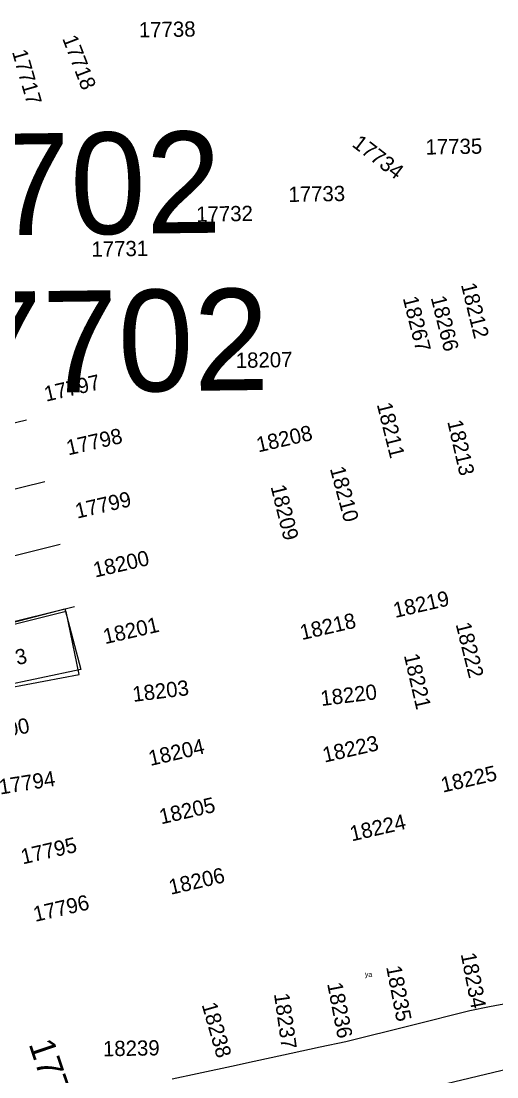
# Model space of a CAD drawing. Header units: inches. Extents: x 610851 to 630254, y 1234683 to 1264905.
# Drawn here: x 624491 to 624584.7, y 1245273.3 to 1245481.1 of the extents above; entities that cross this region are included whole.
import ezdxf
from ezdxf.enums import TextEntityAlignment as Align

# ---------------------------------------------------------------- set-up
doc = ezdxf.new("R2010")
doc.units = ezdxf.units.IN
doc.header["$MEASUREMENT"] = 0
for name, color, linetype, lineweight in [('Level 2', 7, 'Continuous', 0), ('Level 20', 7, 'Continuous', 0), ('Level 50', 7, 'Continuous', 0), ('Level 7', 7, 'Continuous', 0)]:
    doc.layers.add(name, color=color, linetype=linetype, lineweight=lineweight)
doc.styles.add('Styledgn000', font='dgn000.shx')
doc.styles.add('Styledgn032', font='dgn032.shx')

# ---------------------------------------------------------------- blocks, each defined once
blk = doc.blocks.new('AnonymousCell14')
at = {"layer": 'Level 20', "color": 2, "linetype": 'Continuous', "lineweight": 0, "flags": 128}
blk.add_lwpolyline([(246.56, 194.07), (234.92, 191.85), (231.04, 191.1), (219.54, 188.23), (206.63, 185), (201.59, 183.91), (195.9, 182.69), (187.09, 180.79), (185.04, 180.35), (177.42, 178.71), (172.5, 177.65)], dxfattribs=at)

msp = doc.modelspace()

# ---------------------------------------------------------------- linework, layer by layer
at = {"layer": 'Level 2', "color": 6, "linetype": 'Continuous', "lineweight": 0}
for p, q in [((624492.12658, 1245402.5402), (624466.73558, 1245396.2572)), ((624492.12658, 1245402.5402), (624466.73558, 1245396.2572)), ((624492.12658, 1245402.5402), (624466.73558, 1245396.2572)), ((624468.85858, 1245383.8612), (624495.69658, 1245390.4472)), ((624468.85858, 1245383.8612), (624495.69658, 1245390.4472)), ((624468.85858, 1245383.8612), (624495.69658, 1245390.4472)), ((624471.99958, 1245371.5482), (624498.74958, 1245378.0832)), ((624471.99958, 1245371.5482), (624498.74958, 1245378.0832)), ((624471.99958, 1245371.5482), (624498.74958, 1245378.0832)), ((624475.88558, 1245359.5692), (624501.53658, 1245365.8262)), ((624475.88558, 1245359.5692), (624501.53658, 1245365.8262)), ((624475.88558, 1245359.5692), (624501.53658, 1245365.8262))]:
    msp.add_line(p, q, dxfattribs=at)
at = {"layer": 'Level 2', "color": 6, "linetype": 'Continuous', "lineweight": 0, "flags": 128}
msp.add_lwpolyline([(624502.78658, 1245353.4282), (624478.54658, 1245348.3392), (624475.93858, 1245359.1902), (624499.64358, 1245365.4122), (624502.78658, 1245353.4282)], dxfattribs=at)
msp.add_lwpolyline([(624502.78658, 1245353.4282), (624478.54658, 1245348.3392), (624475.93858, 1245359.1902), (624499.64358, 1245365.4122), (624502.78658, 1245353.4282)], dxfattribs=at)
msp.add_lwpolyline([(624502.78658, 1245353.4282), (624478.54658, 1245348.3392), (624475.93858, 1245359.1902), (624499.64358, 1245365.4122), (624502.78658, 1245353.4282)], dxfattribs=at)
at = {"layer": 'Level 50', "color": 7, "linetype": 'Continuous', "lineweight": 0, "flags": 128}
msp.add_lwpolyline([(624375.04658, 1245214.0732), (624376.31358, 1245202.4372), (624192.70258, 1245033.4622), (624200.15758, 1245025.3382), (624381.39358, 1245192.5922), (624411.80658, 1245198.2252), (624539.10558, 1245263.4452), (624608.74358, 1245280.0682), (624679.76858, 1245296.4982), (624684.25658, 1245294.0032), (624693.23058, 1245273.0762), (624761.04758, 1245279.8842), (624749.35758, 1245334.0552), (624769.22158, 1245340.9692)], dxfattribs=at)
msp.add_lwpolyline([(624375.04658, 1245214.0732), (624376.31358, 1245202.4372), (624192.70258, 1245033.4622), (624200.15758, 1245025.3382), (624381.39358, 1245192.5922), (624411.80658, 1245198.2252), (624539.10558, 1245263.4452), (624608.74358, 1245280.0682), (624679.76858, 1245296.4982), (624684.25658, 1245294.0032), (624693.23058, 1245273.0762), (624761.04758, 1245279.8842), (624749.35758, 1245334.0552), (624769.22158, 1245340.9692)], dxfattribs=at)
msp.add_lwpolyline([(624375.04658, 1245214.0732), (624376.31358, 1245202.4372), (624192.70258, 1245033.4622), (624200.15758, 1245025.3382), (624381.39358, 1245192.5922), (624411.80658, 1245198.2252), (624539.10558, 1245263.4452), (624608.74358, 1245280.0682), (624679.76858, 1245296.4982), (624684.25658, 1245294.0032), (624693.23058, 1245273.0762), (624761.04758, 1245279.8842), (624749.35758, 1245334.0552), (624769.22158, 1245340.9692)], dxfattribs=at)
at = {"layer": 'Level 7', "color": 2, "linetype": 'Continuous', "lineweight": 0, "flags": 128}
msp.add_lwpolyline([(624475.71974, 1245358.79407), (624478.05529, 1245347.89142), (624502.48111, 1245352.46326), (624499.89132, 1245364.85554), (624475.71974, 1245358.79407)], dxfattribs=at)

# ---------------------------------------------------------------- block references
at = {"color": 2, "linetype": 'Continuous', "lineweight": 0}
msp.add_blockref('AnonymousCell14', (624348.29358, 1245095.1642), dxfattribs=at)

# ---------------------------------------------------------------- texts
at = {"layer": 'Level 7', "color": 7, "linetype": 'Continuous', "lineweight": 0}
for s, height, rotation, style, p in [('17738', 3, 1, 'Styledgn000', (624519.79058, 1245479.43545)), ('17738', 3, 1, 'Styledgn000', (624519.79058, 1245479.43545)), ('17738', 3, 1, 'Styledgn000', (624519.79058, 1245479.43545)), ('17718', 2.999988, 291, 'Styledgn000', (624502.49843, 1245472.98401)), ('17718', 2.999988, 291, 'Styledgn000', (624502.49843, 1245472.98401)), ('17718', 2.999988, 291, 'Styledgn000', (624502.49843, 1245472.98401)), ('17717', 2.99973, 286, 'Styledgn000', (624492.20609, 1245470.07688)), ('17717', 2.99973, 286, 'Styledgn000', (624492.20609, 1245470.07688)), ('17717', 2.99973, 286, 'Styledgn000', (624492.20609, 1245470.07688)), ('17702', 19.999998, 0.7, 'Styledgn032', (624493.25131, 1245448.9711)), ('17702', 19.999998, 0.7, 'Styledgn032', (624493.25131, 1245448.9711)), ('17702', 19.999998, 0.7, 'Styledgn032', (624493.25131, 1245448.9711)), ('17734', 2.999892, 322.5, 'Styledgn000', (624561.32155, 1245454.33179)), ('17734', 2.999892, 322.5, 'Styledgn000', (624561.32155, 1245454.33179)), ('17734', 2.999892, 322.5, 'Styledgn000', (624561.32155, 1245454.33179)), ('17735', 3, 1, 'Styledgn000', (624576.19558, 1245456.38245)), ('17735', 3, 1, 'Styledgn000', (624576.19558, 1245456.38245)), ('17735', 3, 1, 'Styledgn000', (624576.19558, 1245456.38245)), ('17733', 3, 1, 'Styledgn000', (624549.21858, 1245447.06345)), ('17733', 3, 1, 'Styledgn000', (624549.21858, 1245447.06345)), ('17733', 3, 1, 'Styledgn000', (624549.21858, 1245447.06345)), ('17732', 3, 1, 'Styledgn000', (624531.07158, 1245443.13945)), ('17732', 3, 1, 'Styledgn000', (624531.07158, 1245443.13945)), ('17732', 3, 1, 'Styledgn000', (624531.07158, 1245443.13945)), ('17731', 3, 1, 'Styledgn000', (624510.45372, 1245436.26359)), ('17731', 3, 1, 'Styledgn000', (624510.45372, 1245436.26359)), ('17731', 3, 1, 'Styledgn000', (624510.45372, 1245436.26359)), ('17702', 19.999998, 0.7, 'Styledgn032', (624502.64331, 1245418.0231)), ('17702', 19.999998, 0.7, 'Styledgn032', (624502.64331, 1245418.0231)), ('17702', 19.999998, 0.7, 'Styledgn032', (624502.64331, 1245418.0231)), ('18212', 2.999988, 284, 'Styledgn000', (624580.37249, 1245424.13282)), ('18212', 2.999988, 284, 'Styledgn000', (624580.37249, 1245424.13282)), ('18212', 2.999988, 284, 'Styledgn000', (624580.37249, 1245424.13282)), ('18267', 2.999988, 284, 'Styledgn000', (624568.93557, 1245421.49623)), ('18267', 2.999988, 284, 'Styledgn000', (624568.93557, 1245421.49623)), ('18267', 2.999988, 284, 'Styledgn000', (624568.93557, 1245421.49623)), ('18266', 2.999988, 284, 'Styledgn000', (624574.43646, 1245421.59225)), ('18266', 2.999988, 284, 'Styledgn000', (624574.43646, 1245421.59225)), ('18266', 2.999988, 284, 'Styledgn000', (624574.43646, 1245421.59225)), ('18207', 3, 1, 'Styledgn000', (624538.85281, 1245414.38228)), ('18207', 3, 1, 'Styledgn000', (624538.85281, 1245414.38228)), ('18207', 3, 1, 'Styledgn000', (624538.85281, 1245414.38228)), ('17797', 2.999994, 13, 'Styledgn000', (624501.05607, 1245408.86135)), ('17797', 2.999994, 13, 'Styledgn000', (624501.05607, 1245408.86135)), ('17797', 2.999994, 13, 'Styledgn000', (624501.05607, 1245408.86135)), ('18211', 2.999988, 284, 'Styledgn000', (624563.81813, 1245400.57968)), ('18211', 2.999988, 284, 'Styledgn000', (624563.81813, 1245400.57968)), ('18211', 2.999988, 284, 'Styledgn000', (624563.81813, 1245400.57968)), ('18208', 2.999946, 13, 'Styledgn000', (624542.82498, 1245398.87631)), ('18208', 2.999946, 13, 'Styledgn000', (624542.82498, 1245398.87631)), ('18208', 2.999946, 13, 'Styledgn000', (624542.82498, 1245398.87631)), ('18213', 2.999976, 283, 'Styledgn000', (624577.60649, 1245397.13948)), ('18213', 2.999976, 283, 'Styledgn000', (624577.60649, 1245397.13948)), ('18213', 2.999976, 283, 'Styledgn000', (624577.60649, 1245397.13948)), ('17798', 2.999994, 13, 'Styledgn000', (624505.42807, 1245398.28835)), ('17798', 2.999994, 13, 'Styledgn000', (624505.42807, 1245398.28835)), ('17798', 2.999994, 13, 'Styledgn000', (624505.42807, 1245398.28835)), ('18210', 2.999934, 285, 'Styledgn000', (624554.66958, 1245388.00092)), ('18210', 2.999934, 285, 'Styledgn000', (624554.66958, 1245388.00092)), ('18210', 2.999934, 285, 'Styledgn000', (624554.66958, 1245388.00092)), ('18209', 2.999988, 284, 'Styledgn000', (624542.91684, 1245384.39117)), ('18209', 2.999988, 284, 'Styledgn000', (624542.91684, 1245384.39117)), ('18209', 2.999988, 284, 'Styledgn000', (624542.91684, 1245384.39117)), ('17799', 2.999994, 13, 'Styledgn000', (624507.16307, 1245385.84135)), ('17799', 2.999994, 13, 'Styledgn000', (624507.16307, 1245385.84135)), ('17799', 2.999994, 13, 'Styledgn000', (624507.16307, 1245385.84135)), ('18200', 2.999994, 13, 'Styledgn000', (624510.70607, 1245374.24435)), ('18200', 2.999994, 13, 'Styledgn000', (624510.70607, 1245374.24435)), ('18200', 2.999994, 13, 'Styledgn000', (624510.70607, 1245374.24435)), ('18219', 2.999994, 13, 'Styledgn000', (624569.75134, 1245366.29613)), ('18219', 2.999994, 13, 'Styledgn000', (624569.75134, 1245366.29613)), ('18219', 2.999994, 13, 'Styledgn000', (624569.75134, 1245366.29613)), ('18218', 2.999994, 13, 'Styledgn000', (624551.38534, 1245361.93013)), ('18218', 2.999994, 13, 'Styledgn000', (624551.38534, 1245361.93013)), ('18218', 2.999994, 13, 'Styledgn000', (624551.38534, 1245361.93013)), ('18201', 2.999994, 13, 'Styledgn000', (624512.65216, 1245361.13109)), ('18201', 2.999994, 13, 'Styledgn000', (624512.65216, 1245361.13109)), ('18201', 2.999994, 13, 'Styledgn000', (624512.65216, 1245361.13109)), ('18222', 2.999988, 284, 'Styledgn000', (624579.33784, 1245357.30217)), ('18222', 2.999988, 284, 'Styledgn000', (624579.33784, 1245357.30217)), ('18222', 2.999988, 284, 'Styledgn000', (624579.33784, 1245357.30217)), ('17793', 3, 13, 'Styledgn000', (624486.66508, 1245354.99036)), ('17793', 3, 13, 'Styledgn000', (624486.66508, 1245354.99036)), ('17793', 3, 13, 'Styledgn000', (624486.66508, 1245354.99036)), ('18221', 2.999934, 283, 'Styledgn000', (624569.06041, 1245351.13474)), ('18221', 2.999934, 283, 'Styledgn000', (624569.06041, 1245351.13474)), ('18221', 2.999934, 283, 'Styledgn000', (624569.06041, 1245351.13474)), ('18203', 2.999742, 7, 'Styledgn000', (624518.48509, 1245349.22804)), ('18203', 2.999742, 7, 'Styledgn000', (624518.48509, 1245349.22804)), ('18203', 2.999742, 7, 'Styledgn000', (624518.48509, 1245349.22804)), ('18220', 2.999748, 7, 'Styledgn000', (624555.49011, 1245348.41704)), ('18220', 2.999748, 7, 'Styledgn000', (624555.49011, 1245348.41704)), ('18220', 2.999748, 7, 'Styledgn000', (624555.49011, 1245348.41704)), ('17100', 3, 11, 'Styledgn000', (624487.14616, 1245341.45762)), ('17100', 3, 11, 'Styledgn000', (624487.14616, 1245341.45762)), ('17100', 3, 11, 'Styledgn000', (624487.14616, 1245341.45762)), ('18204', 2.999994, 13, 'Styledgn000', (624521.58707, 1245337.15935)), ('18204', 2.999994, 13, 'Styledgn000', (624521.58707, 1245337.15935)), ('18204', 2.999994, 13, 'Styledgn000', (624521.58707, 1245337.15935)), ('18223', 2.999994, 13, 'Styledgn000', (624555.84107, 1245337.81635)), ('18223', 2.999994, 13, 'Styledgn000', (624555.84107, 1245337.81635)), ('18223', 2.999994, 13, 'Styledgn000', (624555.84107, 1245337.81635)), ('17794', 3, 9, 'Styledgn000', (624492.18979, 1245331.17638)), ('17794', 3, 9, 'Styledgn000', (624492.18979, 1245331.17638)), ('17794', 3, 9, 'Styledgn000', (624492.18979, 1245331.17638)), ('18225', 2.999994, 13, 'Styledgn000', (624579.12107, 1245331.90635)), ('18225', 2.999994, 13, 'Styledgn000', (624579.12107, 1245331.90635)), ('18225', 2.999994, 13, 'Styledgn000', (624579.12107, 1245331.90635)), ('18205', 2.999994, 13, 'Styledgn000', (624523.70007, 1245325.66635)), ('18205', 2.999994, 13, 'Styledgn000', (624523.70007, 1245325.66635)), ('18205', 2.999994, 13, 'Styledgn000', (624523.70007, 1245325.66635)), ('18224', 2.999988, 13, 'Styledgn000', (624561.20706, 1245322.31635)), ('18224', 2.999988, 13, 'Styledgn000', (624561.20706, 1245322.31635)), ('18224', 2.999988, 13, 'Styledgn000', (624561.20706, 1245322.31635)), ('17795', 3, 13, 'Styledgn000', (624496.46208, 1245317.78736)), ('17795', 3, 13, 'Styledgn000', (624496.46208, 1245317.78736)), ('17795', 3, 13, 'Styledgn000', (624496.46208, 1245317.78736)), ('18206', 2.999994, 13, 'Styledgn000', (624525.58207, 1245311.80535)), ('18206', 2.999994, 13, 'Styledgn000', (624525.58207, 1245311.80535)), ('18206', 2.999994, 13, 'Styledgn000', (624525.58207, 1245311.80535)), ('17796', 3, 13, 'Styledgn000', (624498.91108, 1245306.46836)), ('17796', 3, 13, 'Styledgn000', (624498.91108, 1245306.46836)), ('17796', 3, 13, 'Styledgn000', (624498.91108, 1245306.46836)), ('18234', 2.999724, 281, 'Styledgn000', (624580.07462, 1245292.24213)), ('18234', 2.999724, 281, 'Styledgn000', (624580.07462, 1245292.24213)), ('18234', 2.999724, 281, 'Styledgn000', (624580.07462, 1245292.24213)), ('ya', 1.000002, 357, 'Styledgn000', (624559.42795, 1245293.44099)), ('ya', 1.000002, 357, 'Styledgn000', (624559.42795, 1245293.44099)), ('ya', 1.000002, 357, 'Styledgn000', (624559.42795, 1245293.44099)), ('18235', 2.999718, 281, 'Styledgn000', (624565.39662, 1245289.71114)), ('18235', 2.999718, 281, 'Styledgn000', (624565.39662, 1245289.71114)), ('18235', 2.999718, 281, 'Styledgn000', (624565.39662, 1245289.71114)), ('18236', 2.999712, 281, 'Styledgn000', (624553.78961, 1245286.40715)), ('18236', 2.999712, 281, 'Styledgn000', (624553.78961, 1245286.40715)), ('18236', 2.999712, 281, 'Styledgn000', (624553.78961, 1245286.40715)), ('18237', 2.999958, 278, 'Styledgn000', (624543.05694, 1245284.26551)), ('18237', 2.999958, 278, 'Styledgn000', (624543.05694, 1245284.26551)), ('18237', 2.999958, 278, 'Styledgn000', (624543.05694, 1245284.26551)), ('18238', 2.9997, 286, 'Styledgn000', (624529.53298, 1245282.52531)), ('18238', 2.9997, 286, 'Styledgn000', (624529.53298, 1245282.52531)), ('18238', 2.9997, 286, 'Styledgn000', (624529.53298, 1245282.52531)), ('17703', 4.999962, 288.7, 'Styledgn032', (624497.83493, 1245271.73143)), ('17703', 4.999962, 288.7, 'Styledgn032', (624497.83493, 1245271.73143)), ('17703', 4.999962, 288.7, 'Styledgn032', (624497.83493, 1245271.73143)), ('18239', 3, 1, 'Styledgn000', (624512.72658, 1245278.90045)), ('18239', 3, 1, 'Styledgn000', (624512.72658, 1245278.90045)), ('18239', 3, 1, 'Styledgn000', (624512.72658, 1245278.90045))]:
    msp.add_text(s, height=height, rotation=rotation, dxfattribs=dict(at, style=style)).set_placement(p, align=Align.MIDDLE_CENTER)

doc.saveas('drawing.dxf')
